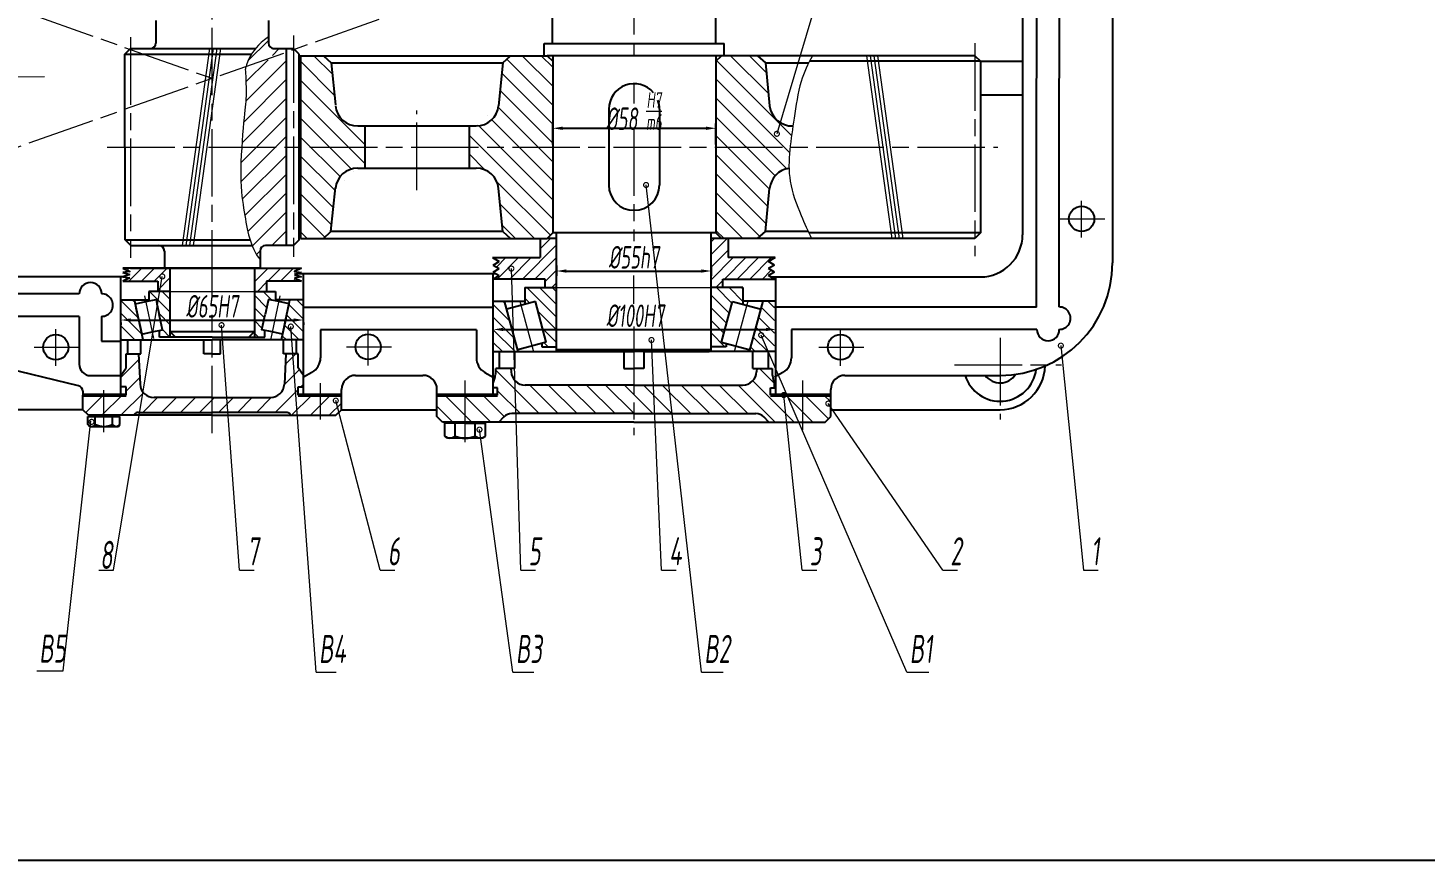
# Model space of a CAD drawing. Extents: x -500 to 7960, y -6170 to 1582.
# Drawn here: x 421.3 to 917.9, y -830.9 to -534.9 of the extents above; entities that cross this region are included whole.
import ezdxf

# ---------------------------------------------------------------- set-up
doc = ezdxf.new("R2010")
doc.units = 0
doc.linetypes.add('ACAD_ISO08W100', pattern=[36, 24, -3, 6, -3])
doc.layers.get('0').update_dxf_attribs({"linetype": 'CONTINUOUS'})
doc.layers.get('Defpoints').update_dxf_attribs({"linetype": 'CONTINUOUS'})
for name, color, linetype, lineweight in [('zhongxin', 1, 'ACAD_ISO08W100', 9), ('垫片', 7, 'CONTINUOUS', 50), ('标注', 5, 'CONTINUOUS', 9), ('粗实线', 7, 'CONTINUOUS', 25), ('细实线 波浪线', 3, 'CONTINUOUS', 9), ('细点画线', 1, 'ACAD_ISO08W100', 9)]:
    doc.layers.add(name, color=color, linetype=linetype, lineweight=lineweight)
doc.styles.get("Standard").update_dxf_attribs({"font": 'gbenor.shx', "width": 0.7, "oblique": 7, "height": 10, "bigfont": 'gbcbig.shx'})
doc.dimstyles.new('GB-35', dxfattribs={"dimtxt": 4.5, "dimasz": 3.5, "dimexe": 1.75, "dimexo": 0.875, "dimgap": 0.875, "dimtad": 1, "dimdsep": 46, "dimtxsty": 'Standard', "dimcen": 3.5, "dimadec": 0, "dimazin": 0, "dimtfac": 0.7, "dimtmove": 0, "dimatfit": 3, "dimfxl": 1, "dimtzin": 0, "dimarcsym": 0})
pattern_1 = [(45, (-1444.4283, -725.996), (-2.245064, 2.245064), [])]
pattern_2 = [(135, (-1444.4283, -725.996), (-2.245064, -2.245064), [])]
pattern_3 = [(45, (-1444.4283, -725.996), (-3.367596, 3.367596), [])]
pattern_4 = [(135, (-1444.4283, -722.3326), (-2.245064, -2.245064), [])]

# ---------------------------------------------------------------- blocks, each defined once
blk = doc.blocks.new('*U77')
at = {"layer": '细实线 波浪线'}
blk.add_line((4.83, 35), (-4.83, -35), dxfattribs=at)
blk = doc.blocks.new('*U78')
at = {"layer": '细实线 波浪线', "color": 0, "linetype": 'ByBlock', "lineweight": -2, "transparency": 16777216}
for p in [(0, 0), (1.3, 0), (2.6, 0), (3.9, 0)]:
    blk.add_blockref('*U77', p, dxfattribs=at)
blk = doc.blocks.new('*D208')
at = {"layer": 'Defpoints', "color": 0, "transparency": 16777216}
for p in [(609.19, -618.49), (664.19, -618.49), (664.19, -621.38)]:
    blk.add_point(p, dxfattribs=at)
at = {"layer": '标注', "color": 0, "lineweight": -2, "transparency": 16777216}
for p, q in [((609.19, -619.37), (609.19, -623.13)), ((664.19, -619.37), (664.19, -623.13)), ((612.69, -621.38), (660.69, -621.38))]:
    blk.add_line(p, q, dxfattribs=at)
at = {"layer": '标注', "color": 0, "transparency": 16777216}
for points in [[(612.69, -620.8), (612.69, -621.97), (609.19, -621.38)], [(660.69, -620.8), (660.69, -621.97), (664.19, -621.38)]]:
    blk.add_solid(points, dxfattribs=at)
at = {"layer": '标注', "color": 0, "transparency": 16777216, "insert": (636.69, -616.51), "char_height": 10, "attachment_point": 5}
blk.add_mtext('{\\H0.8x;%%C55h7}', dxfattribs=at)
blk = doc.blocks.new('*D212')
at = {"layer": 'Defpoints', "color": 0, "transparency": 16777216}
for p in [(665.85, -570.62), (607.85, -577.3), (665.85, -577.3)]:
    blk.add_point(p, dxfattribs=at)
at = {"layer": '标注', "color": 0, "lineweight": -2, "transparency": 16777216}
for p, q in [((607.85, -576.43), (607.85, -568.87)), ((611.35, -570.62), (662.35, -570.62)), ((665.85, -576.43), (665.85, -568.87))]:
    blk.add_line(p, q, dxfattribs=at)
at = {"layer": '标注', "color": 0, "transparency": 16777216}
for points in [[(611.35, -570.04), (611.35, -571.21), (607.85, -570.62)], [(662.35, -570.04), (662.35, -571.21), (665.85, -570.62)]]:
    blk.add_solid(points, dxfattribs=at)
at = {"layer": '标注', "color": 0, "transparency": 16777216, "insert": (636.69, -564.51), "char_height": 10, "attachment_point": 5}
blk.add_mtext('{\\H0.8x;%%C58 \\H0.7x;\\SH7/m6;}', dxfattribs=at)
blk = doc.blocks.new('*D213')
at = {"layer": 'Defpoints', "color": 0, "transparency": 16777216}
for p in [(586.69, -643.9), (687.19, -642.16), (687.19, -644.49)]:
    blk.add_point(p, dxfattribs=at)
at = {"layer": '标注', "color": 0, "lineweight": -2, "transparency": 16777216}
for p, q in [((586.69, -643.02), (586.69, -640.41)), ((687.19, -643.61), (687.19, -640.41)), ((590.19, -642.16), (683.69, -642.16))]:
    blk.add_line(p, q, dxfattribs=at)
at = {"layer": '标注', "color": 0, "transparency": 16777216}
for points in [[(590.19, -641.57), (590.19, -642.74), (586.69, -642.16)], [(683.69, -641.57), (683.69, -642.74), (687.19, -642.16)]]:
    blk.add_solid(points, dxfattribs=at)
at = {"layer": '标注', "color": 0, "transparency": 16777216, "insert": (637.19, -637.28), "char_height": 10, "attachment_point": 5}
blk.add_mtext('{\\H0.8x;%%C100H7}', dxfattribs=at)
blk = doc.blocks.new('*D214')
at = {"layer": 'Defpoints', "color": 0, "transparency": 16777216}
for p in [(454.27, -638.76), (519.27, -638.76), (519.27, -638.81)]:
    blk.add_point(p, dxfattribs=at)
at = {"layer": '标注', "color": 0, "lineweight": -2, "transparency": 16777216}
for p, q in [((454.27, -639.64), (454.27, -640.56)), ((457.77, -638.81), (515.77, -638.81)), ((519.27, -639.64), (519.27, -640.56))]:
    blk.add_line(p, q, dxfattribs=at)
at = {"layer": '标注', "color": 0, "transparency": 16777216}
for points in [[(457.77, -638.23), (457.77, -639.4), (454.27, -638.81)], [(515.77, -638.23), (515.77, -639.4), (519.27, -638.81)]]:
    blk.add_solid(points, dxfattribs=at)
at = {"layer": '标注', "color": 0, "transparency": 16777216, "insert": (486.77, -633.94), "char_height": 10, "attachment_point": 5}
blk.add_mtext('{\\H0.8x;%%C65H7}', dxfattribs=at)
blk = doc.blocks.new('_DotSmall')
at = {"color": 0, "linetype": 'ByBlock', "const_width": 0.5}
blk.add_lwpolyline([(-0.0625, 0, 1), (0.0625, 0, 1)], format="xyb", close=True, dxfattribs=at)

msp = doc.modelspace()

# ---------------------------------------------------------------- hatches: boundary and pattern name
at = {"layer": '细实线 波浪线'}
h = msp.add_hatch(dxfattribs=at)
h.set_pattern_fill('ANSI31', color=256, scale=1.5)
h.set_pattern_definition(pattern_3)
edge = h.paths.add_edge_path()
edge.add_line((513.186, -544.076), (498.715, -548.884))
edge.add_spline(control_points=[(498.715, -548.884), (498.692, -548.968), (498.481, -549.747), (498.553, -549.59), (498.691, -552.244), (498.717, -552.853)], knot_values=[1.8927675, 1.8927675, 1.8927675, 1.8927675, 2, 3, 3.2525804, 3.2525804, 3.2525804, 3.2525804], degree=3, periodic=0)
edge.add_line((498.717, -552.853), (513.186, -552.853))
edge.add_line((513.186, -552.853), (513.186, -544.076))
edge = h.paths.add_edge_path()
edge.add_line((506.77, -540.301), (506.77, -538.058))
edge.add_spline(control_points=[(506.77, -538.058), (504.63, -539.619), (503.178, -541.034), (502.138, -542.301)], knot_values=[0, 0, 0, 0, 0.538044, 0.538044, 0.538044, 0.538044], degree=3, periodic=0)
edge.add_line((502.138, -542.301), (508.77, -542.301))
edge.add_arc((508.77, -540.301), 2, 180, 270, ccw=False)
edge = h.paths.add_edge_path()
edge.add_line((513.186, -542.829), (513.186, -542.301))
edge.add_line((513.186, -542.301), (502.138, -542.301))
edge.add_spline(control_points=[(502.138, -542.301), (501.553, -543.015), (501.099, -543.682), (500.726, -544.301)], knot_values=[0.538044, 0.538044, 0.538044, 0.538044, 0.8409474, 0.8409474, 0.8409474, 0.8409474], degree=3, periodic=0)
edge.add_spline(control_points=[(500.726, -544.301), (500.53, -544.627), (499.63, -546.248), (499.144, -547.518), (498.907, -548.247)], knot_values=[0.8409474, 0.8409474, 0.8409474, 0.8409474, 1, 1.6667554, 1.6667554, 1.6667554, 1.6667554], degree=3, periodic=0)
edge.add_line((498.907, -548.247), (513.186, -542.829))
edge = h.paths.add_edge_path()
edge.add_line((513.186, -577.599), (497.256, -577.599))
edge.add_spline(control_points=[(497.256, -577.599), (497.248, -577.727), (497.24, -577.856), (497.233, -577.985)], knot_values=[5.4993433, 5.4993433, 5.4993433, 5.4993433, 5.5188131, 5.5188131, 5.5188131, 5.5188131], degree=3, periodic=0)
edge.add_spline(control_points=[(497.233, -577.985), (497.201, -578.514), (497.171, -579.045), (497.143, -579.575)], knot_values=[5.5188131, 5.5188131, 5.5188131, 5.5188131, 5.5985388, 5.5985388, 5.5985388, 5.5985388], degree=3, periodic=0)
edge.add_spline(control_points=[(497.143, -579.575), (497.128, -579.871), (497.113, -580.166), (497.099, -580.461)], knot_values=[5.5985388, 5.5985388, 5.5985388, 5.5985388, 5.6429006, 5.6429006, 5.6429006, 5.6429006], degree=3, periodic=0)
edge.add_spline(control_points=[(497.099, -580.461), (497.095, -580.539), (497.092, -580.617), (497.088, -580.696)], knot_values=[5.6429006, 5.6429006, 5.6429006, 5.6429006, 5.6546716, 5.6546716, 5.6546716, 5.6546716], degree=3, periodic=0)
edge.add_spline(control_points=[(497.088, -580.696), (497.056, -581.386), (497.027, -582.072), (497.003, -582.75)], knot_values=[5.6546716, 5.6546716, 5.6546716, 5.6546716, 5.758551, 5.758551, 5.758551, 5.758551], degree=3, periodic=0)
edge.add_spline(control_points=[(497.003, -582.75), (496.982, -583.35), (496.965, -583.943), (496.952, -584.526)], knot_values=[5.758551, 5.758551, 5.758551, 5.758551, 5.850464, 5.850464, 5.850464, 5.850464], degree=3, periodic=0)
edge.add_spline(control_points=[(496.952, -584.526), (496.942, -584.977), (496.934, -585.422), (496.929, -585.859)], knot_values=[5.850464, 5.850464, 5.850464, 5.850464, 5.9216896, 5.9216896, 5.9216896, 5.9216896], degree=3, periodic=0)
edge.add_spline(control_points=[(496.929, -585.859), (496.924, -586.333), (496.922, -586.798), (496.924, -587.25)], knot_values=[5.9216896, 5.9216896, 5.9216896, 5.9216896, 5.9989756, 5.9989756, 5.9989756, 5.9989756], degree=3, periodic=0)
edge.add_spline(control_points=[(496.924, -587.25), (496.924, -587.256), (496.928, -588.212), (496.949, -589.114), (496.982, -589.965)], knot_values=[5.9989756, 5.9989756, 5.9989756, 5.9989756, 6, 6.1622799, 6.1622799, 6.1622799, 6.1622799], degree=3, periodic=0)
edge.add_spline(control_points=[(496.982, -589.965), (496.987, -590.091), (496.992, -590.215), (496.998, -590.339)], knot_values=[6.1622799, 6.1622799, 6.1622799, 6.1622799, 6.1862126, 6.1862126, 6.1862126, 6.1862126], degree=3, periodic=0)
edge.add_spline(control_points=[(496.998, -590.339), (496.998, -590.345), (496.998, -590.352), (496.999, -590.359)], knot_values=[6.1862126, 6.1862126, 6.1862126, 6.1862126, 6.1875006, 6.1875006, 6.1875006, 6.1875006], degree=3, periodic=0)
edge.add_spline(control_points=[(496.999, -590.359), (497.016, -590.74), (497.036, -591.112), (497.058, -591.475)], knot_values=[6.1875006, 6.1875006, 6.1875006, 6.1875006, 6.2614328, 6.2614328, 6.2614328, 6.2614328], degree=3, periodic=0)
edge.add_spline(control_points=[(497.058, -591.475), (497.123, -592.534), (497.208, -593.519), (497.306, -594.446)], knot_values=[6.2614328, 6.2614328, 6.2614328, 6.2614328, 6.4770786, 6.4770786, 6.4770786, 6.4770786], degree=3, periodic=0)
edge.add_spline(control_points=[(497.306, -594.446), (497.324, -594.615), (497.342, -594.782), (497.361, -594.947)], knot_values=[6.4770786, 6.4770786, 6.4770786, 6.4770786, 6.5163899, 6.5163899, 6.5163899, 6.5163899], degree=3, periodic=0)
edge.add_spline(control_points=[(497.361, -594.947), (497.372, -595.046), (497.384, -595.144), (497.395, -595.242)], knot_values=[6.5163899, 6.5163899, 6.5163899, 6.5163899, 6.5399035, 6.5399035, 6.5399035, 6.5399035], degree=3, periodic=0)
edge.add_spline(control_points=[(497.395, -595.242), (497.416, -595.422), (497.438, -595.6), (497.46, -595.776)], knot_values=[6.5399035, 6.5399035, 6.5399035, 6.5399035, 6.5833781, 6.5833781, 6.5833781, 6.5833781], degree=3, periodic=0)
edge.add_spline(control_points=[(497.46, -595.776), (497.474, -595.887), (497.488, -595.997), (497.502, -596.107)], knot_values=[6.5833781, 6.5833781, 6.5833781, 6.5833781, 6.6108021, 6.6108021, 6.6108021, 6.6108021], degree=3, periodic=0)
edge.add_spline(control_points=[(497.502, -596.107), (497.575, -596.662), (497.651, -597.197), (497.729, -597.716)], knot_values=[6.6108021, 6.6108021, 6.6108021, 6.6108021, 6.7500002, 6.7500002, 6.7500002, 6.7500002], degree=3, periodic=0)
edge.add_spline(control_points=[(497.729, -597.716), (497.745, -597.827), (497.762, -597.937), (497.779, -598.047)], knot_values=[6.7500002, 6.7500002, 6.7500002, 6.7500002, 6.7797267, 6.7797267, 6.7797267, 6.7797267], degree=3, periodic=0)
edge.add_spline(control_points=[(497.779, -598.047), (497.807, -598.229), (497.835, -598.41), (497.863, -598.589)], knot_values=[6.7797267, 6.7797267, 6.7797267, 6.7797267, 6.8293109, 6.8293109, 6.8293109, 6.8293109], degree=3, periodic=0)
edge.add_spline(control_points=[(497.863, -598.589), (497.915, -598.918), (497.967, -599.241), (498.019, -599.56)], knot_values=[6.8293109, 6.8293109, 6.8293109, 6.8293109, 6.9205694, 6.9205694, 6.9205694, 6.9205694], degree=3, periodic=0)
edge.add_spline(control_points=[(498.019, -599.56), (498.065, -599.837), (498.135, -600.261), (498.203, -600.678), (498.228, -600.825)], knot_values=[6.9205694, 6.9205694, 6.9205694, 6.9205694, 7, 7.0435947, 7.0435947, 7.0435947, 7.0435947], degree=3, periodic=0)
edge.add_spline(control_points=[(498.228, -600.825), (498.349, -601.562), (498.468, -602.279), (498.588, -602.979)], knot_values=[7.0435947, 7.0435947, 7.0435947, 7.0435947, 7.2622137, 7.2622137, 7.2622137, 7.2622137], degree=3, periodic=0)
edge.add_spline(control_points=[(498.588, -602.979), (498.645, -603.309), (498.702, -603.635), (498.759, -603.958)], knot_values=[7.2622137, 7.2622137, 7.2622137, 7.2622137, 7.3653032, 7.3653032, 7.3653032, 7.3653032], degree=3, periodic=0)
edge.add_spline(control_points=[(498.759, -603.958), (498.814, -604.263), (498.869, -604.565), (498.925, -604.864)], knot_values=[7.3653032, 7.3653032, 7.3653032, 7.3653032, 7.4628094, 7.4628094, 7.4628094, 7.4628094], degree=3, periodic=0)
edge.add_spline(control_points=[(498.925, -604.864), (498.94, -604.943), (498.955, -605.021), (498.97, -605.1)], knot_values=[7.4628094, 7.4628094, 7.4628094, 7.4628094, 7.4884915, 7.4884915, 7.4884915, 7.4884915], degree=3, periodic=0)
edge.add_spline(control_points=[(498.97, -605.1), (498.99, -605.204), (499.01, -605.307), (499.03, -605.41)], knot_values=[7.4884915, 7.4884915, 7.4884915, 7.4884915, 7.5225509, 7.5225509, 7.5225509, 7.5225509], degree=3, periodic=0)
edge.add_spline(control_points=[(499.03, -605.41), (499.114, -605.84), (499.201, -606.263), (499.291, -606.682)], knot_values=[7.5225509, 7.5225509, 7.5225509, 7.5225509, 7.6640687, 7.6640687, 7.6640687, 7.6640687], degree=3, periodic=0)
edge.add_spline(control_points=[(499.291, -606.682), (499.44, -607.369), (499.599, -608.044), (499.774, -608.709)], knot_values=[7.6640687, 7.6640687, 7.6640687, 7.6640687, 7.8962542, 7.8962542, 7.8962542, 7.8962542], degree=3, periodic=0)
edge.add_spline(control_points=[(499.774, -608.709), (499.788, -608.761), (499.802, -608.814), (499.816, -608.866)], knot_values=[7.8962542, 7.8962542, 7.8962542, 7.8962542, 7.9144831, 7.9144831, 7.9144831, 7.9144831], degree=3, periodic=0)
edge.add_spline(control_points=[(499.816, -608.866), (499.835, -608.938), (499.855, -609.011), (499.875, -609.083)], knot_values=[7.9144831, 7.9144831, 7.9144831, 7.9144831, 7.9398629, 7.9398629, 7.9398629, 7.9398629], degree=3, periodic=0)
edge.add_spline(control_points=[(499.875, -609.083), (499.921, -609.255), (500.004, -609.55), (500.091, -609.843), (500.128, -609.966)], knot_values=[7.9398629, 7.9398629, 7.9398629, 7.9398629, 8, 8.0436412, 8.0436412, 8.0436412, 8.0436412], degree=3, periodic=0)
edge.add_spline(control_points=[(500.128, -609.966), (500.162, -610.078), (500.196, -610.19), (500.231, -610.301)], knot_values=[8.0436412, 8.0436412, 8.0436412, 8.0436412, 8.083296, 8.083296, 8.083296, 8.083296], degree=3, periodic=0)
edge.add_spline(control_points=[(500.231, -610.301), (500.316, -610.574), (500.405, -610.845), (500.497, -611.114)], knot_values=[8.083296, 8.083296, 8.083296, 8.083296, 8.1802868, 8.1802868, 8.1802868, 8.1802868], degree=3, periodic=0)
edge.add_spline(control_points=[(500.497, -611.114), (500.498, -611.117), (500.499, -611.121), (500.501, -611.125)], knot_values=[8.1802868, 8.1802868, 8.1802868, 8.1802868, 8.1816599, 8.1816599, 8.1816599, 8.1816599], degree=3, periodic=0)
edge.add_spline(control_points=[(500.501, -611.125), (500.552, -611.276), (500.605, -611.427), (500.66, -611.576)], knot_values=[8.1816599, 8.1816599, 8.1816599, 8.1816599, 8.236126, 8.236126, 8.236126, 8.236126], degree=3, periodic=0)
edge.add_spline(control_points=[(500.66, -611.576), (500.676, -611.621), (500.692, -611.666), (500.709, -611.711)], knot_values=[8.236126, 8.236126, 8.236126, 8.236126, 8.2524237, 8.2524237, 8.2524237, 8.2524237], degree=3, periodic=0)
edge.add_spline(control_points=[(500.709, -611.711), (500.772, -611.882), (500.836, -612.053), (500.903, -612.223)], knot_values=[8.2524237, 8.2524237, 8.2524237, 8.2524237, 8.3150452, 8.3150452, 8.3150452, 8.3150452], degree=3, periodic=0)
edge.add_spline(control_points=[(500.903, -612.223), (500.913, -612.249), (500.923, -612.275), (500.934, -612.301)], knot_values=[8.3150452, 8.3150452, 8.3150452, 8.3150452, 8.3246739, 8.3246739, 8.3246739, 8.3246739], degree=3, periodic=0)
edge.add_line((500.934, -612.301), (505.77, -612.301))
edge.add_line((505.77, -612.301), (513.186, -612.301))
edge.add_line((513.186, -612.301), (513.186, -577.599))
edge = h.paths.add_edge_path()
edge.add_line((513.186, -552.853), (498.717, -552.853))
edge.add_spline(control_points=[(498.717, -552.853), (498.795, -554.652), (498.947, -560.355), (498.246, -564.712), (497.473, -574.106), (497.274, -577.301)], knot_values=[3.2525804, 3.2525804, 3.2525804, 3.2525804, 4, 5, 5.4843366, 5.4843366, 5.4843366, 5.4843366], degree=3, periodic=0)
edge.add_line((497.274, -577.301), (513.186, -577.301))
edge.add_line((513.186, -577.301), (513.186, -552.853))
h = msp.add_hatch(dxfattribs=at)
h.set_pattern_fill('ANSI31', color=256, scale=1.5, angle=-90)
h.set_pattern_definition([(315, (-1444.4283, -725.996), (3.367596, 3.367596), [])])
edge = h.paths.add_edge_path()
edge.add_line((592.87, -544.801), (590.121, -547.289))
edge.add_line((590.121, -547.289), (588.59, -562.597))
edge.add_arc((580.63, -561.801), 8, 270, 354.28941, ccw=False)
edge.add_line((580.63, -569.801), (578.07, -569.801))
edge.add_line((578.07, -569.801), (578.07, -584.801))
edge.add_line((578.07, -584.801), (580.63, -584.801))
edge.add_arc((580.63, -592.801), 8, 5.71059, 90, ccw=False)
edge.add_line((588.59, -592.005), (590.37, -609.801))
edge.add_line((590.37, -609.801), (605.853, -609.801))
edge.add_line((605.853, -609.801), (607.853, -607.801))
edge.add_line((607.853, -607.801), (607.853, -546.801))
edge.add_line((607.853, -546.801), (605.853, -544.801))
edge.add_line((605.853, -544.801), (592.87, -544.801))
edge = h.paths.add_edge_path()
edge.add_line((680.67, -609.801), (683.419, -607.314))
edge.add_line((683.419, -607.314), (684.949, -592.005))
edge.add_arc((692.91, -592.801), 8, 97.69031, 174.28941, ccw=False)
edge.add_line((691.839, -584.873), (691.823, -583.619))
edge.add_line((691.823, -583.619), (691.841, -582.361))
edge.add_line((691.841, -582.361), (691.892, -581.1))
edge.add_line((691.892, -581.1), (691.972, -579.836))
edge.add_line((691.972, -579.836), (692.077, -578.57))
edge.add_line((692.077, -578.57), (692.205, -577.301))
edge.add_line((692.205, -577.301), (692.427, -575.429))
edge.add_line((692.427, -575.429), (692.681, -573.554))
edge.add_line((692.681, -573.554), (692.956, -571.678))
edge.add_line((692.956, -571.678), (693.243, -569.801))
edge.add_line((693.243, -569.801), (692.91, -569.801))
edge.add_arc((692.91, -561.801), 8, 185.71059, 270, ccw=False)
edge.add_line((684.949, -562.597), (683.17, -544.801))
edge.add_line((683.17, -544.801), (667.853, -544.801))
edge.add_line((667.853, -544.801), (665.853, -546.801))
edge.add_line((665.853, -546.801), (665.853, -607.801))
edge.add_line((665.853, -607.801), (667.853, -609.801))
edge.add_line((667.853, -609.801), (680.67, -609.801))
edge = h.paths.add_edge_path()
edge.add_line((526.3, -609.801), (528.983, -607.373))
edge.add_line((528.983, -607.373), (528.989, -607.314))
edge.add_line((528.989, -607.314), (529.019, -607.314))
edge.add_line((529.019, -607.314), (530.549, -592.005))
edge.add_arc((538.51, -592.801), 8, 90, 174.28941, ccw=False)
edge.add_line((538.51, -584.801), (541.07, -584.801))
edge.add_line((541.07, -584.801), (541.07, -569.801))
edge.add_line((541.07, -569.801), (538.51, -569.801))
edge.add_arc((538.51, -561.801), 8, 185.71059, 270, ccw=False)
edge.add_line((530.549, -562.597), (528.77, -544.801))
edge.add_line((528.77, -544.801), (518.186, -544.801))
edge.add_line((518.186, -544.801), (518.186, -609.801))
edge.add_line((518.186, -609.801), (526.3, -609.801))
h = msp.add_hatch(dxfattribs=at)
h.set_pattern_fill('ANSI31', color=256)
h.set_pattern_definition(pattern_1)
h.paths.add_polyline_path([(609.186, -627.301), (605.178, -627.301), (605.178, -624.266), (586.686, -624.266), (588.846, -623.007), (586.676, -621.766), (588.836, -620.507), (586.666, -619.266), (588.826, -618.007), (586.414, -616.628), (603.324, -616.628), (603.324, -609.801), (605.853, -609.801), (609.186, -609.801)])
h.paths.add_polyline_path([(684.537, -620.507), (686.707, -619.266), (684.547, -618.007), (686.959, -616.628), (670.216, -616.628), (670.216, -609.801), (664.186, -609.801), (664.186, -627.301), (668.362, -627.301), (668.362, -624.266), (686.686, -624.266), (684.527, -623.007), (686.697, -621.766)])
h = msp.add_hatch(dxfattribs=at)
h.set_pattern_fill('ANSI31', color=256)
h.set_pattern_definition(pattern_1)
edge = h.paths.add_edge_path()
edge.add_line((505.77, -612.301), (500.934, -612.301))
edge.add_spline(control_points=[(500.934, -612.301), (501.655, -614.129), (502.572, -615.841), (503.77, -617.319)], knot_values=[8.3246739, 8.3246739, 8.3246739, 8.3246739, 9, 9, 9, 9], degree=3, periodic=0)
edge.add_line((503.77, -617.319), (503.77, -614.301))
edge.add_arc((505.77, -614.301), 2, 90, 180, ccw=False)
h = msp.add_hatch(dxfattribs=at)
h.set_pattern_fill('ANSI31', color=256)
h.set_pattern_definition(pattern_1)
h.paths.add_polyline_path([(455.054, -620.336), (457.535, -621.496), (455.054, -621.882), (457.535, -622.655), (455.054, -623.428), (455.054, -624.974), (467.431, -624.974), (467.431, -628.638), (471.77, -628.638), (471.77, -620.336)])
h.paths.add_polyline_path([(516.501, -624.047), (516.005, -623.815), (516.682, -623.709), (518.486, -620.336), (501.77, -620.336), (501.77, -628.638), (506.108, -628.638), (506.108, -624.974), (516.005, -624.974)])
h = msp.add_hatch(dxfattribs=at)
h.set_pattern_fill('ANSI31', color=256, angle=90)
h.set_pattern_definition(pattern_4)
h.paths.add_polyline_path([(459.166, -631.638), (454.27, -631.638), (454.27, -645.888), (462.184, -645.888)])
h.paths.add_polyline_path([(471.77, -628.638), (464.27, -628.638), (464.27, -632.016), (466.799, -631.48), (466.928, -632.088), (471.77, -632.088)])
h.paths.add_polyline_path([(471.77, -632.088), (466.928, -632.088), (467.133, -633.057), (467.938, -636.861), (468.744, -640.665), (469.078, -642.242), (468.02, -642.466), (468.02, -644.888), (471.77, -644.888)])
h.paths.add_polyline_path([(509.27, -628.638), (501.77, -628.638), (501.77, -632.088), (506.612, -632.088), (506.741, -631.48), (509.27, -632.016)])
h.paths.add_polyline_path([(506.407, -633.057), (506.612, -632.088), (501.77, -632.088), (501.77, -642.888), (501.77, -644.888), (505.52, -644.888), (505.52, -642.466), (504.462, -642.242), (504.796, -640.665), (505.601, -636.861)])
h.paths.add_polyline_path([(519.27, -632.088), (514.278, -632.088), (511.356, -645.888), (519.27, -645.888)])
h = msp.add_hatch(dxfattribs=at)
h.set_pattern_fill('ANSI31', color=256, angle=90)
h.set_pattern_definition(pattern_2)
h.paths.add_polyline_path([(603.387, -638.676), (605.541, -646.716), (603.921, -647.15), (603.921, -648.301), (609.186, -648.301), (609.186, -638.676)])
h.paths.add_polyline_path([(597.918, -627.301), (597.918, -633.279), (601.672, -632.274), (603.387, -638.676), (609.186, -638.676), (609.186, -627.301)])
h.paths.add_polyline_path([(586.686, -638.676), (586.686, -650.051), (595.534, -650.051), (592.486, -638.676)])
h.paths.add_polyline_path([(586.686, -632.051), (586.686, -638.676), (592.486, -638.676), (590.711, -632.051)])
h = msp.add_hatch(dxfattribs=at)
h.set_pattern_fill('ANSI31', color=256, angle=90)
h.set_pattern_definition(pattern_2)
h.paths.add_polyline_path([(669.986, -638.676), (667.832, -646.716), (669.451, -647.15), (669.451, -648.301), (664.186, -648.301), (664.186, -638.676)])
h.paths.add_polyline_path([(675.455, -627.301), (675.455, -633.279), (671.701, -632.274), (669.986, -638.676), (664.186, -638.676), (664.186, -627.301)])
h.paths.add_polyline_path([(686.686, -638.676), (686.686, -650.051), (677.839, -650.051), (680.887, -638.676)])
h.paths.add_polyline_path([(686.686, -632.051), (686.686, -638.676), (680.887, -638.676), (682.662, -632.051)])
h = msp.add_hatch(dxfattribs=at)
h.set_pattern_fill('ANSI31', color=256, angle=90)
h.set_pattern_definition(pattern_4)
h.paths.add_polyline_path([(519.27, -631.638), (514.374, -631.638), (514.278, -632.088), (519.27, -632.088)])
h = msp.add_hatch(dxfattribs=at)
h.set_pattern_fill('ANSI31', color=256, scale=1.5)
h.set_pattern_definition(pattern_3)
edge = h.paths.add_edge_path()
edge.add_line((460.578, -650.888), (456.205, -650.888))
edge.add_line((456.205, -650.888), (456.205, -655.788))
edge.add_line((456.205, -655.788), (454.27, -658.567))
edge.add_line((454.27, -658.567), (454.27, -662.567))
edge.add_line((454.27, -662.567), (456.205, -662.567))
edge.add_line((456.205, -662.567), (456.205, -665.489))
edge.add_line((456.205, -665.489), (463.261, -665.489))
edge.add_arc((466.109, -661.38), 5, 182.86241, 235.27822, ccw=False)
edge.add_line((461.115, -661.629), (460.578, -650.888))
edge = h.paths.add_edge_path()
edge.add_line((519.27, -658.567), (517.334, -655.788))
edge.add_line((517.334, -655.788), (517.334, -650.888))
edge.add_line((517.334, -650.888), (512.961, -650.888))
edge.add_line((512.961, -650.888), (512.424, -661.629))
edge.add_arc((507.431, -661.38), 5, 304.72178, 357.13759, ccw=False)
edge.add_line((510.279, -665.489), (517.334, -665.489))
edge.add_line((517.334, -665.489), (517.334, -662.567))
edge.add_line((517.334, -662.567), (519.27, -662.567))
edge.add_line((519.27, -662.567), (519.27, -658.567))
edge = h.paths.add_edge_path()
edge.add_line((521.77, -665.489), (510.279, -665.489))
edge.add_arc((507.431, -661.38), 5, 270, 304.72178, ccw=False)
edge.add_line((507.431, -666.38), (486.77, -666.38))
edge.add_line((486.77, -666.38), (486.77, -671.689))
edge.add_line((486.77, -671.689), (512.993, -671.689))
edge.add_arc((512.993, -673.689), 2, 40.58989, 90, ccw=False)
edge.add_line((514.512, -672.388), (514.77, -672.689))
edge.add_line((514.77, -672.689), (521.77, -672.689))
edge.add_line((521.77, -672.689), (521.77, -665.489))
h.paths.add_polyline_path([(532.77, -665.489), (521.77, -665.489), (521.77, -672.689), (530.77, -672.689), (532.77, -670.689)])
edge = h.paths.add_edge_path()
edge.add_line((486.77, -666.38), (466.109, -666.38))
edge.add_arc((466.109, -661.38), 5, 235.27822, 270, ccw=False)
edge.add_line((463.261, -665.489), (451.77, -665.489))
edge.add_line((451.77, -665.489), (451.77, -672.689))
edge.add_line((451.77, -672.689), (458.77, -672.689))
edge.add_line((458.77, -672.689), (459.028, -672.388))
edge.add_arc((460.547, -673.689), 2, 90, 139.41011, ccw=False)
edge.add_line((460.547, -671.689), (486.77, -671.689))
edge.add_line((486.77, -671.689), (486.77, -666.38))
h.paths.add_polyline_path([(451.77, -665.489), (440.77, -665.489), (440.77, -670.689), (442.77, -672.689), (451.77, -672.689)])
h = msp.add_hatch(dxfattribs=at)
h.set_pattern_fill('ANSI31', color=256, scale=1.5, angle=90)
h.set_pattern_definition([(135, (-1444.4283, -725.996), (-3.367596, -3.367596), [])])
edge = h.paths.add_edge_path()
edge.add_line((636.686, -661.949), (598.038, -661.949))
edge.add_arc((598.038, -656.949), 5, 182.86241, 270, ccw=False)
edge.add_line((593.044, -657.199), (592.986, -656.051))
edge.add_line((592.986, -656.051), (587.566, -656.051))
edge.add_line((587.566, -656.051), (587.566, -657.784))
edge.add_arc((575.686, -656.085), 12, 343.68279, 351.86389, ccw=False)
edge.add_line((587.203, -659.457), (586.686, -661.222))
edge.add_line((586.686, -661.222), (586.686, -662.954))
edge.add_line((586.686, -662.954), (588.184, -662.954))
edge.add_line((588.184, -662.954), (588.184, -665.489))
edge.add_line((588.184, -665.489), (636.686, -665.489))
edge.add_line((636.686, -665.489), (636.686, -661.949))
edge = h.paths.add_edge_path()
edge.add_line((685.189, -662.954), (686.686, -662.954))
edge.add_line((686.686, -662.954), (686.665, -661.149))
edge.add_line((686.665, -661.149), (686.17, -659.457))
edge.add_arc((697.686, -656.085), 12, 188.5536, 196.31721, ccw=False)
edge.add_line((685.82, -657.87), (685.82, -656.051))
edge.add_line((685.82, -656.051), (680.386, -656.051))
edge.add_line((680.386, -656.051), (680.329, -657.199))
edge.add_arc((675.335, -656.949), 5, 270, 357.13759, ccw=False)
edge.add_line((675.335, -661.949), (636.686, -661.949))
edge.add_line((636.686, -661.949), (636.686, -665.489))
edge.add_line((636.686, -665.489), (685.189, -665.489))
edge.add_line((685.189, -665.489), (685.189, -662.954))
edge = h.paths.add_edge_path()
edge.add_line((636.686, -665.489), (588.184, -665.489))
edge.add_line((588.184, -665.489), (580.686, -665.489))
edge.add_line((580.686, -665.489), (580.686, -675.089))
edge.add_line((580.686, -675.089), (588.686, -675.089))
edge.add_line((588.686, -675.089), (590.438, -673.295))
edge.add_arc((593.3, -676.089), 4, 90, 135.68802, ccw=False)
edge.add_line((593.3, -672.089), (636.686, -672.089))
edge.add_line((636.686, -672.089), (636.686, -665.489))
h.paths.add_polyline_path([(580.686, -665.489), (566.686, -665.489), (566.686, -673.089), (568.686, -675.089), (580.686, -675.089)])
edge = h.paths.add_edge_path()
edge.add_line((692.186, -665.489), (636.686, -665.489))
edge.add_line((636.686, -665.489), (636.686, -672.089))
edge.add_line((636.686, -672.089), (680.073, -672.089))
edge.add_arc((680.073, -676.089), 4, 44.31198, 90, ccw=False)
edge.add_line((682.935, -673.295), (684.686, -675.089))
edge.add_line((684.686, -675.089), (692.186, -675.089))
edge.add_line((692.186, -675.089), (692.186, -665.489))
h.paths.add_polyline_path([(706.686, -665.489), (692.186, -665.489), (692.186, -675.089), (704.686, -675.089), (706.686, -673.089)])

# ---------------------------------------------------------------- linework, layer by layer
for p, q in [((442.557, -675.92), (442.557, -673.173)), ((445.229, -675.92), (445.229, -673.173)), ((451.31, -675.92), (451.31, -673.173)), ((453.982, -675.92), (453.982, -673.173)), ((582.831, -675.089), (570.542, -675.089)), ((570.542, -675.089), (570.542, -675.489)), ((582.831, -675.089), (582.831, -675.489)), ((443.12, -676.63), (442.557, -675.92)), ((443.12, -676.63), (453.428, -676.63)), ((453.428, -676.63), (453.982, -675.92)), ((569.496, -680.079), (569.496, -675.489)), ((576.686, -675.489), (569.496, -675.489)), ((570.379, -680.789), (569.496, -680.079)), ((573.091, -680.079), (573.091, -675.489)), ((576.686, -675.489), (583.876, -675.489)), ((580.281, -680.079), (580.281, -675.489)), ((582.994, -680.789), (583.876, -680.079)), ((583.876, -680.079), (583.876, -675.489)), ((582.994, -680.789), (570.379, -680.789))]:
    msp.add_line(p, q)
for centre, radius, start, end in [((443.893, -675.018), 1.612, 214.02217, 325.97783), ((448.27, -669.765), 6.865, 243.7124, 296.2876), ((452.646, -675.018), 1.612, 214.02217, 325.97783), ((571.294, -678.159), 2.63, 226.89265, 313.10735), ((576.686, -671.664), 9.151, 246.86849, 293.13151), ((582.079, -678.159), 2.63, 226.89265, 313.10735)]:
    msp.add_arc(centre, radius, start, end)
at = {"layer": 'zhongxin'}
for p, q in [((636.686, -477.224), (636.686, -544.801)), ((486.77, -630.887), (486.77, -512.655)), ((387.768, -587.853), (585.771, -517.853)), ((387.768, -517.853), (486.77, -552.853)), ((457.77, -538.267), (457.77, -616.751)), ((515.686, -537.573), (515.686, -616.343)), ((757.853, -540.374), (757.853, -616.106)), ((372.981, -552.365), (427.112, -552.241)), ((636.686, -554.802), (636.686, -561.799)), ((559.57, -592.589), (559.57, -564.344)), ((636.686, -570.625), (636.686, -610.752)), ((449.483, -577.301), (766.114, -577.301)), ((795.853, -609.462), (795.853, -596.473)), ((788.169, -602.853), (804.122, -602.853)), ((636.686, -633.075), (636.686, -622.978)), ((596.161, -632.051), (600.881, -649.664)), ((677.212, -632.051), (672.492, -649.664)), ((486.77, -679.081), (486.77, -636.952)), ((431.186, -655.09), (431.186, -642.101)), ((542.201, -654.976), (542.201, -641.987)), ((636.686, -641.144), (636.686, -679.752)), ((636.686, -641.56), (636.686, -649.351)), ((710.127, -655.09), (710.127, -642.101)), ((766.853, -645.179), (766.853, -674.157)), ((423.502, -648.481), (439.455, -648.481)), ((534.517, -648.367), (550.469, -648.367)), ((702.444, -648.481), (718.396, -648.481)), ((750.706, -654.689), (788.698, -654.689)), ((576.686, -682.21), (576.686, -660.352)), ((696.686, -678.021), (696.686, -660.352)), ((448.27, -678.639), (448.27, -663.767)), ((525.27, -674.159), (525.27, -661.22))]:
    msp.add_line(p, q, dxfattribs=at)
at = {"layer": '垫片'}
for p, q in [((440.77, -665.489), (456.205, -665.489)), ((517.334, -665.489), (532.77, -665.489)), ((566.686, -665.489), (588.184, -665.489)), ((685.189, -665.489), (706.686, -665.489))]:
    msp.add_line(p, q, dxfattribs=at)
at = {"layer": '标注'}
for p, q in [((738.266, -401.516), (687.506, -572.579)), ((660.662, -763.997), (641.01, -590.785)), ((596.467, -727.727), (593.128, -620.508)), ((451.725, -727.727), (469.047, -623.295)), ((496.467, -727.727), (490.091, -640.638)), ((523.693, -763.997), (514.728, -641.126)), ((733.693, -763.997), (681.928, -644.183)), ((646.467, -727.727), (642.933, -645.908)), ((788.463, -647.916), (796.467, -727.727)), ((696.467, -727.727), (689.963, -665.489)), ((546.467, -727.727), (530.71, -667.473)), ((746.467, -727.727), (705.801, -668.517)), ((433.769, -763.603), (443.671, -674.619)), ((593.693, -763.997), (581.793, -677.784)), ((446.467, -727.727), (451.725, -727.727)), ((496.467, -727.727), (501.725, -727.727)), ((546.467, -727.727), (551.725, -727.727)), ((596.467, -727.727), (601.725, -727.727)), ((646.467, -727.727), (651.725, -727.727)), ((696.467, -727.727), (701.725, -727.727)), ((746.467, -727.727), (751.725, -727.727)), ((796.467, -727.727), (801.725, -727.727)), ((424.392, -763.603), (433.769, -763.603)), ((523.693, -763.997), (530.851, -763.997)), ((593.693, -763.997), (601.116, -763.997)), ((660.662, -763.997), (668.468, -763.997)), ((733.693, -763.997), (741.499, -763.997))]:
    msp.add_line(p, q, dxfattribs=at)
for p in [(457.535, -621.496), (516.005, -621.496)]:
    msp.add_point(p, dxfattribs=at)
at = {"layer": '粗实线'}
for p, q in [((779.853, -471.562), (779.853, -552.853)), ((787.853, -471.562), (787.853, -552.853)), ((607.77, -540.482), (607.77, -488.131)), ((665.77, -540.482), (665.77, -488.131)), ((806.853, -487.224), (806.853, -618.491)), ((774.853, -497.224), (774.853, -608.489)), ((466.77, -532.301), (466.77, -540.301)), ((506.77, -532.301), (506.77, -540.301)), ((604.77, -544.801), (604.77, -540.482)), ((604.77, -540.482), (668.77, -540.482)), ((668.77, -544.801), (668.77, -540.482)), ((455.772, -544.301), (457.77, -542.301)), ((455.854, -610.301), (455.772, -544.301)), ((455.772, -544.301), (500.726, -544.301)), ((457.77, -542.301), (502.138, -542.301)), ((508.377, -542.301), (515.684, -542.301)), ((513.186, -612.301), (513.186, -542.301)), ((517.684, -544.301), (515.684, -542.301)), ((517.684, -610.301), (517.684, -544.301)), ((517.684, -544.801), (605.853, -544.801)), ((518.186, -544.801), (518.186, -609.801)), ((526.3, -544.801), (529.048, -547.289)), ((590.121, -547.289), (592.87, -544.801)), ((757.853, -544.801), (605.853, -544.801)), ((605.853, -544.801), (607.853, -546.801)), ((607.853, -544.801), (607.853, -607.801)), ((665.853, -546.801), (667.853, -544.801)), ((665.853, -544.801), (665.853, -607.801)), ((680.67, -544.801), (683.419, -547.289)), ((757.853, -544.801), (759.853, -546.801)), ((529.048, -547.289), (530.549, -562.3)), ((529.048, -547.289), (590.121, -547.289)), ((590.121, -547.289), (588.59, -562.597)), ((683.419, -547.289), (684.949, -562.597)), ((683.419, -547.289), (698.859, -547.289)), ((759.853, -546.801), (699.107, -546.801)), ((759.853, -546.801), (759.853, -607.801)), ((774.853, -546.853), (759.853, -546.853)), ((779.861, -634.256), (779.853, -552.863)), ((787.861, -634.156), (787.853, -552.863)), ((774.853, -558.853), (759.853, -558.853)), ((627.77, -563.801), (627.77, -590.801)), ((645.77, -563.801), (645.77, -590.801)), ((538.51, -569.801), (580.63, -569.801)), ((541.07, -569.801), (541.07, -584.801)), ((578.07, -569.801), (578.07, -584.801)), ((538.51, -584.801), (580.63, -584.801)), ((528.983, -607.373), (530.549, -591.708)), ((590.121, -607.314), (588.59, -592.005)), ((683.419, -607.314), (684.949, -592.005)), ((457.856, -612.301), (455.854, -610.301)), ((455.854, -610.301), (500.231, -610.301)), ((517.684, -610.301), (515.684, -612.301)), ((518.186, -609.801), (605.853, -609.801)), ((526.3, -609.801), (528.983, -607.373)), ((590.121, -607.314), (528.989, -607.314)), ((590.121, -607.314), (592.87, -609.801)), ((603.324, -609.801), (603.324, -616.628)), ((605.853, -609.801), (607.853, -607.801)), ((609.186, -609.801), (605.853, -609.801)), ((665.853, -607.801), (607.853, -607.801)), ((609.186, -648.051), (609.186, -607.801)), ((664.186, -648.051), (664.186, -607.801)), ((757.853, -609.801), (664.186, -609.801)), ((665.853, -607.801), (667.853, -609.801)), ((670.216, -609.801), (670.216, -616.628)), ((680.67, -609.801), (683.419, -607.314)), ((698.685, -607.314), (683.419, -607.314)), ((759.853, -607.801), (698.913, -607.801)), ((759.853, -607.801), (757.853, -609.801)), ((457.856, -612.301), (500.934, -612.301)), ((469.77, -614.301), (469.77, -620.336)), ((503.77, -614.301), (503.77, -620.336)), ((505.729, -612.301), (505.77, -612.301)), ((515.684, -612.301), (505.77, -612.301)), ((503.77, -620.336), (455.054, -620.336)), ((455.054, -620.336), (457.535, -621.496)), ((457.77, -620.336), (518.486, -620.336)), ((471.77, -620.336), (471.77, -626.095)), ((471.77, -620.336), (471.77, -642.888)), ((501.77, -620.336), (501.77, -626.095)), ((501.77, -620.336), (501.77, -642.888)), ((518.486, -620.336), (516.005, -621.496)), ((586.414, -616.628), (603.324, -616.628)), ((586.414, -616.628), (588.826, -618.007)), ((586.666, -619.266), (588.826, -618.007)), ((586.666, -619.266), (588.836, -620.507)), ((586.676, -621.766), (588.836, -620.507)), ((686.959, -616.628), (670.216, -616.628)), ((686.707, -619.266), (684.537, -620.507)), ((686.697, -621.766), (684.537, -620.507)), ((686.959, -616.628), (684.547, -618.007)), ((686.707, -619.266), (684.547, -618.007)), ((439.236, -662.177), (276.457, -623.139)), ((455.444, -623.489), (388.48, -623.489)), ((454.27, -658.567), (454.27, -623.489)), ((457.535, -621.496), (455.054, -621.882)), ((455.054, -621.882), (457.535, -622.655)), ((457.535, -622.655), (455.054, -623.428)), ((455.054, -623.428), (457.535, -623.815)), ((457.535, -623.815), (455.054, -624.974)), ((455.054, -624.974), (467.431, -624.974)), ((467.431, -624.974), (467.431, -628.638)), ((506.108, -624.974), (506.108, -628.638)), ((518.486, -624.974), (506.108, -624.974)), ((516.005, -621.496), (518.486, -621.882)), ((518.486, -621.882), (516.005, -622.655)), ((516.005, -622.655), (518.486, -623.428)), ((518.486, -623.428), (516.005, -623.815)), ((516.005, -623.815), (518.486, -624.974)), ((517.142, -622.301), (587.612, -622.301)), ((519.27, -658.567), (519.27, -622.301)), ((586.676, -621.766), (588.846, -623.007)), ((586.686, -665.489), (586.686, -622.301)), ((586.686, -624.266), (588.846, -623.007)), ((605.178, -624.266), (586.686, -624.266)), ((605.178, -627.301), (605.178, -624.266)), ((668.362, -627.301), (668.362, -624.266)), ((668.362, -624.266), (686.686, -624.266)), ((686.697, -621.766), (684.527, -623.007)), ((686.686, -624.266), (684.527, -623.007)), ((685.354, -623.489), (759.853, -623.489)), ((687.186, -665.489), (687.186, -623.489)), ((439.503, -629.505), (367.48, -629.505)), ((454.27, -627.841), (454.27, -627.841)), ((471.77, -628.638), (464.27, -628.638)), ((464.27, -628.638), (464.27, -632.016)), ((471.77, -628.638), (471.77, -644.888)), ((471.77, -628.638), (471.77, -642.888)), ((501.77, -628.638), (501.77, -644.888)), ((501.77, -628.638), (509.27, -628.638)), ((501.77, -628.638), (501.77, -642.888)), ((509.27, -628.638), (509.27, -632.016)), ((597.918, -627.301), (609.186, -627.301)), ((597.918, -627.301), (597.918, -633.279)), ((609.186, -650.051), (609.186, -627.301)), ((664.186, -650.051), (664.186, -627.301)), ((675.455, -627.301), (664.186, -627.301)), ((675.455, -627.301), (675.455, -633.279)), ((454.27, -645.888), (454.27, -631.638)), ((454.27, -645.888), (454.27, -631.638)), ((454.27, -631.638), (456.666, -631.638)), ((454.27, -631.638), (464.27, -631.638)), ((462.184, -645.888), (459.166, -631.638)), ((514.374, -631.638), (509.27, -631.638)), ((511.356, -645.888), (514.374, -631.638)), ((516.77, -631.638), (514.374, -631.638)), ((519.27, -631.638), (514.374, -631.638)), ((519.27, -645.888), (519.27, -631.638)), ((519.27, -634.268), (586.686, -634.275)), ((586.686, -632.051), (597.918, -632.051)), ((595.534, -650.051), (590.711, -632.051)), ((601.672, -632.274), (591.5, -634.999)), ((605.541, -646.716), (601.672, -632.274)), ((667.832, -646.716), (671.701, -632.274)), ((671.701, -632.274), (681.873, -634.999)), ((686.686, -632.051), (675.455, -632.051)), ((677.839, -650.051), (682.662, -632.051)), ((779.861, -634.256), (686.694, -634.265)), ((439.503, -637.501), (367.481, -637.501)), ((439.503, -637.501), (439.503, -654.567)), ((447.378, -637.501), (447.378, -646.28)), ((468.02, -644.888), (468.02, -642.466)), ((471.77, -644.888), (468.02, -644.888)), ((471.77, -642.888), (473.77, -644.888)), ((471.77, -642.888), (501.77, -642.888)), ((486.77, -644.888), (471.77, -644.888)), ((486.77, -644.888), (499.77, -644.888)), ((499.77, -644.888), (501.77, -642.888)), ((499.77, -644.888), (505.52, -644.888)), ((505.52, -644.888), (505.52, -642.466)), ((525.27, -642.255), (525.27, -652.232)), ((580.686, -642.255), (525.27, -642.255)), ((580.686, -642.255), (580.686, -652.232)), ((779.913, -642.162), (692.686, -642.22)), ((692.686, -642.22), (692.686, -652.232)), ((447.378, -646.28), (454.27, -646.28)), ((454.27, -645.888), (486.77, -645.888)), ((456.782, -650.888), (456.782, -645.888)), ((461.414, -650.888), (461.414, -645.888)), ((483.77, -650.888), (483.77, -645.888)), ((519.27, -645.888), (486.77, -645.888)), ((489.77, -650.888), (489.77, -645.888)), ((512.125, -650.888), (512.125, -645.888)), ((516.758, -650.888), (516.758, -645.888)), ((586.686, -650.051), (636.686, -650.051)), ((588.85, -650.051), (592.686, -650.051)), ((588.85, -656.051), (588.85, -650.051)), ((594.404, -656.051), (594.404, -650.051)), ((605.541, -646.716), (595.37, -649.441)), ((603.921, -647.15), (603.921, -648.301)), ((603.921, -648.301), (609.186, -648.301)), ((609.186, -649.351), (664.186, -649.351)), ((609.186, -649.351), (609.886, -650.051)), ((633.16, -650.051), (609.886, -650.051)), ((633.16, -650.051), (633.16, -656.051)), ((686.686, -650.051), (636.686, -650.051)), ((640.213, -650.051), (640.213, -656.051)), ((640.213, -650.051), (663.486, -650.051)), ((664.186, -649.351), (663.486, -650.051)), ((669.451, -648.301), (664.186, -648.301)), ((667.832, -646.716), (678.003, -649.441)), ((669.451, -647.15), (669.451, -648.301)), ((678.969, -656.051), (678.969, -650.051)), ((684.523, -650.051), (680.686, -650.051)), ((684.523, -656.051), (684.523, -650.051)), ((456.205, -655.788), (456.205, -650.888)), ((456.205, -650.888), (461.414, -650.888)), ((460.578, -650.888), (461.115, -661.629)), ((486.77, -650.888), (483.77, -650.888)), ((486.77, -650.888), (489.77, -650.888)), ((517.334, -650.888), (512.125, -650.888)), ((512.961, -650.888), (512.424, -661.629)), ((517.334, -655.788), (517.334, -650.888)), ((443.503, -658.567), (454.27, -658.567)), ((454.27, -658.567), (456.205, -655.788)), ((454.27, -662.567), (454.27, -658.567)), ((454.27, -665.489), (454.27, -658.567)), ((519.27, -658.567), (517.334, -655.788)), ((522.243, -657.444), (519.27, -659.141)), ((519.27, -665.489), (519.27, -658.567)), ((537.77, -658.489), (561.686, -658.489)), ((583.713, -657.444), (586.686, -659.141)), ((586.686, -661.222), (587.203, -659.457)), ((594.404, -656.051), (587.566, -656.051)), ((587.566, -657.784), (587.566, -656.051)), ((592.986, -656.051), (593.044, -657.199)), ((633.16, -656.051), (636.686, -656.051)), ((640.213, -656.051), (636.686, -656.051)), ((678.969, -656.051), (685.82, -656.051)), ((680.386, -656.051), (680.329, -657.199)), ((685.82, -656.051), (685.82, -657.872)), ((686.686, -661.222), (686.17, -659.457)), ((689.66, -657.444), (686.686, -659.141)), ((711.686, -658.489), (766.853, -658.489)), ((440.77, -664.122), (440.77, -665.489)), ((440.77, -670.689), (440.77, -665.489)), ((440.77, -665.489), (456.205, -665.489)), ((456.205, -662.567), (454.27, -662.567)), ((456.205, -665.489), (456.205, -662.567)), ((517.334, -665.489), (517.334, -662.567)), ((517.334, -662.567), (519.27, -662.567)), ((532.77, -665.489), (517.334, -665.489)), ((532.77, -670.689), (532.77, -663.489)), ((566.686, -673.089), (566.686, -663.489)), ((586.686, -662.954), (586.686, -661.222)), ((588.184, -662.954), (586.686, -662.954)), ((588.184, -665.489), (588.184, -662.954)), ((636.686, -661.949), (598.038, -661.949)), ((636.686, -661.949), (675.335, -661.949)), ((685.189, -665.489), (685.189, -662.954)), ((685.189, -662.954), (686.686, -662.954)), ((686.686, -662.954), (686.665, -661.149)), ((686.686, -662.954), (686.686, -661.222)), ((706.686, -673.089), (706.686, -663.489)), ((486.77, -666.38), (466.109, -666.38)), ((486.77, -666.38), (507.431, -666.38)), ((440.77, -670.689), (383.502, -670.689)), ((442.77, -672.689), (440.77, -670.689)), ((442.557, -673.173), (453.982, -673.173)), ((486.77, -672.689), (442.77, -672.689)), ((444.229, -673.173), (444.229, -672.689)), ((452.31, -673.173), (452.31, -672.689)), ((458.77, -672.689), (459.028, -672.388)), ((460.547, -671.689), (486.77, -671.689)), ((512.993, -671.689), (486.77, -671.689)), ((486.77, -672.689), (530.77, -672.689)), ((514.77, -672.689), (514.512, -672.388)), ((530.77, -672.689), (532.77, -670.689)), ((532.77, -670.689), (566.686, -670.689)), ((568.686, -675.089), (566.686, -673.089)), ((636.686, -675.089), (568.686, -675.089)), ((588.686, -675.089), (590.438, -673.295)), ((636.686, -672.089), (593.3, -672.089)), ((636.686, -672.089), (680.073, -672.089)), ((636.686, -675.089), (704.686, -675.089)), ((684.686, -675.089), (682.935, -673.295)), ((704.686, -675.089), (706.686, -673.089)), ((706.686, -670.689), (766.853, -670.689)), ((61.878, -830.86), (1743.878, -830.86))]:
    msp.add_line(p, q, dxfattribs=at)
for points in [[(460.601, -638.415), (459.796, -634.611), (459.462, -633.034), (463.13, -632.257), (466.799, -631.48), (467.133, -633.057), (467.938, -636.861)], [(512.938, -638.415), (513.744, -634.611), (514.078, -633.034), (510.409, -632.257), (506.741, -631.48), (506.407, -633.057), (505.601, -636.861)], [(460.601, -638.415), (461.407, -642.219), (461.741, -643.795), (465.409, -643.019), (469.078, -642.242), (468.744, -640.665), (467.938, -636.861)], [(512.938, -638.415), (512.133, -642.219), (511.799, -643.795), (508.13, -643.019), (504.462, -642.242), (504.796, -640.665), (505.601, -636.861)]]:
    msp.add_lwpolyline(points, dxfattribs=at)
for centre in [(795.853, -602.853), (431.186, -648.481), (542.201, -648.367), (710.127, -648.481)]:
    msp.add_circle(centre, 4.5, dxfattribs=at)
for centre, radius, start, end in [((464.77, -540.301), 2, 270, 0), ((508.77, -540.301), 2, 180, 270), ((636.77, -563.801), 9, 40.21433, 180), ((636.77, -563.801), 9, 0, 20.38987), ((538.51, -561.801), 8, 185.71059, 270), ((580.63, -561.801), 8, 270, 354.28941), ((692.91, -561.801), 8, 185.71059, 272.39206), ((538.51, -592.801), 8, 90, 174.28941), ((580.63, -592.801), 8, 5.71059, 90), ((692.91, -592.801), 8, 97.69031, 174.28941), ((636.77, -590.801), 9, 180, 0), ((759.853, -608.489), 15, 270, 0), ((467.77, -614.301), 2, 0, 90), ((505.77, -614.301), 2, 90, 180), ((766.853, -618.489), 40, 270, 0), ((443.503, -629.505), 4, 0, 180), ((447.503, -633.503), 4, 268.2122, 91.7878), ((787.911, -638.156), 4, 270.03867, 90.71014), ((783.913, -642.159), 4, 180.03867, 0.03867), ((443.503, -654.567), 4, 180, 270), ((519.27, -652.232), 6, 299.71001, 0), ((586.686, -652.232), 6, 180, 240.28999), ((686.686, -652.232), 6, 299.71001, 0), ((766.853, -654.689), 16, 270, 358.33985), ((537.77, -663.489), 5, 90, 180), ((561.686, -663.489), 5, 0, 90), ((575.686, -656.085), 12, 343.68279, 351.86389), ((598.038, -656.949), 5, 182.86241, 270), ((675.335, -656.949), 5, 270, 357.13759), ((697.686, -656.085), 12, 188.5536, 196.31721), ((711.686, -663.489), 5, 90, 180), ((766.853, -654.689), 13, 196.99616, 352.64066), ((766.853, -654.689), 6.5, 215.77582, 328.2967), ((438.77, -664.122), 2, 360, 76.51387), ((466.109, -661.38), 5, 182.86241, 270), ((507.431, -661.38), 5, 270, 357.13759), ((460.547, -673.689), 2, 90, 139.41011), ((512.993, -673.689), 2, 40.58989, 90), ((593.3, -676.089), 4, 90, 135.68802), ((680.073, -676.089), 4, 44.31198, 90)]:
    msp.add_arc(centre, radius, start, end, dxfattribs=at)
at = {"layer": '细实线 波浪线'}
for p, q in [((719.394, -544.801), (728.359, -609.801)), ((720.694, -544.801), (729.659, -609.801)), ((721.994, -544.801), (730.959, -609.801)), ((723.294, -544.801), (732.259, -609.801)), ((471.77, -628.638), (501.77, -628.638)), ((609.186, -627.301), (664.186, -627.301))]:
    msp.add_line(p, q, dxfattribs=at)
for points, knots in [([(243.443, -552.853), (249.44, -548.223), (252.23, -546.563), (256.266, -544.132), (259.118, -541.925), (263.333, -538.605), (267.369, -535.463), (273.365, -535.107), (289.987, -533.091), (313.05, -531.829), (338.646, -528.94), (348.977, -524.683), (370.902, -518.602), (378.3, -519.37), (384.237, -508.572), (435.055, -499.107), (443.258, -480.586), (467.198, -450.084), (471.264, -442.775), (472.53, -434.7), (472.754, -433.024)], [0, 0, 0, 0, 1, 2, 3, 4, 5, 6, 7, 8, 9, 10, 11, 12, 13, 14, 15, 16, 17, 17.2670935, 17.2670935, 17.2670935, 17.2670935]), ([(700.187, -544.801), (698.528, -547.747), (695.266, -554.739), (693.423, -570.058), (690.235, -586.452), (695.533, -600.535), (698.573, -607.11), (699.861, -609.801)], [13.0147107, 13.0147107, 13.0147107, 13.0147107, 23.1476165, 36.3938108, 58.94986, 71.6886544, 80.6547227, 80.6547227, 80.6547227, 80.6547227])]:
    msp.add_open_spline(points, degree=3, knots=knots, dxfattribs=at)
msp.add_open_spline([(506.77, -538.058), (502.793, -540.958), (499.591, -545.755), (498.434, -549.851), (498.592, -549.504), (499.026, -559.861), (498.084, -565.719), (496.306, -589.267), (498.235, -600.823), (499.681, -609.731), (501.996, -615.13), (503.77, -617.319)], degree=3, dxfattribs=at)
at = {"layer": '细点画线'}
for p, q in [((462.689, -630.174), (465.916, -645.409)), ((510.85, -630.174), (507.624, -645.409))]:
    msp.add_line(p, q, dxfattribs=at)

# ---------------------------------------------------------------- block references
at = {"layer": '标注', "xscale": 3.5, "yscale": 3.5, "zscale": 3.5, "rotation": 235.1409742256027}
for p in [(687.506, -572.579), (641.01, -590.785), (593.128, -620.508), (469.047, -623.295), (490.091, -640.638), (514.728, -641.126), (642.933, -645.908), (681.928, -644.183), (788.463, -647.916), (689.963, -665.489), (530.71, -667.473), (705.801, -668.517), (443.893, -675.018), (581.793, -677.784)]:
    msp.add_blockref('_DotSmall', p, dxfattribs=at)
at = {"layer": '细实线 波浪线'}
msp.add_blockref('*U78', (480.943, -577.301), dxfattribs=at)

# ---------------------------------------------------------------- texts
at = {"layer": '标注', "char_height": 10, "attachment_point": 1}
for s, width, insert in [('8', 5.59873, (446.891, -717.341)), ('7', 5.59873, (499.2, -716.06)), ('6', 5.59873, (549.2, -716.06)), ('5', 5.59873, (599.2, -716.06)), ('4 ', 5.59873, (649.2, -716.06)), ('3', 5.59873, (699.2, -716.06)), ('2', 5.59873, (749.2, -716.06)), ('1', 5.59873, (799.2, -716.06)), ('B5', 7, (425.273, -750.652)), ('B4', 5.59873, (524.747, -750.781)), ('B3', 5.59873, (594.747, -750.781)), ('B2', 5.59873, (661.716, -750.781)), ('B1', 5.59873, (734.747, -750.781))]:
    msp.add_mtext_dynamic_manual_height_columns(s, width=width, gutter_width=12.5, heights=[0], dxfattribs=dict(at, insert=insert))

# ---------------------------------------------------------------- dimensions: what is measured, and where the dimension line sits
at = {"layer": '标注'}
for base, p1, p2, text, picture, middle in [((665.853, -570.625), (607.853, -577.301), (665.853, -577.301), '{\\H0.8x;%%C<> \\H0.7x;\\SH7/m6;}', '*D212', (636.686, -570.625)), ((664.186, -621.383), (609.186, -618.495), (664.186, -618.495), '{\\H0.8x;%%C55h7}', '*D208', (636.686, -621.383)), ((519.27, -638.814), (454.27, -638.763), (519.27, -638.763), '{\\H0.8x;%%C<>H7}', '*D214', (486.77, -638.814)), ((687.186, -642.156), (586.686, -643.895), (687.186, -644.489), '{\\H0.8x;%%C100H7}', '*D213', (637.186, -642.156))]:
    dim = msp.add_linear_dim(base=base, p1=p1, p2=p2, text=text, dimstyle='GB-35', dxfattribs=at)
    dim.commit()
    dim.dimension.update_dxf_attribs({"geometry": picture, "text_midpoint": middle, "dimtype": 160})

doc.saveas('drawing.dxf')
